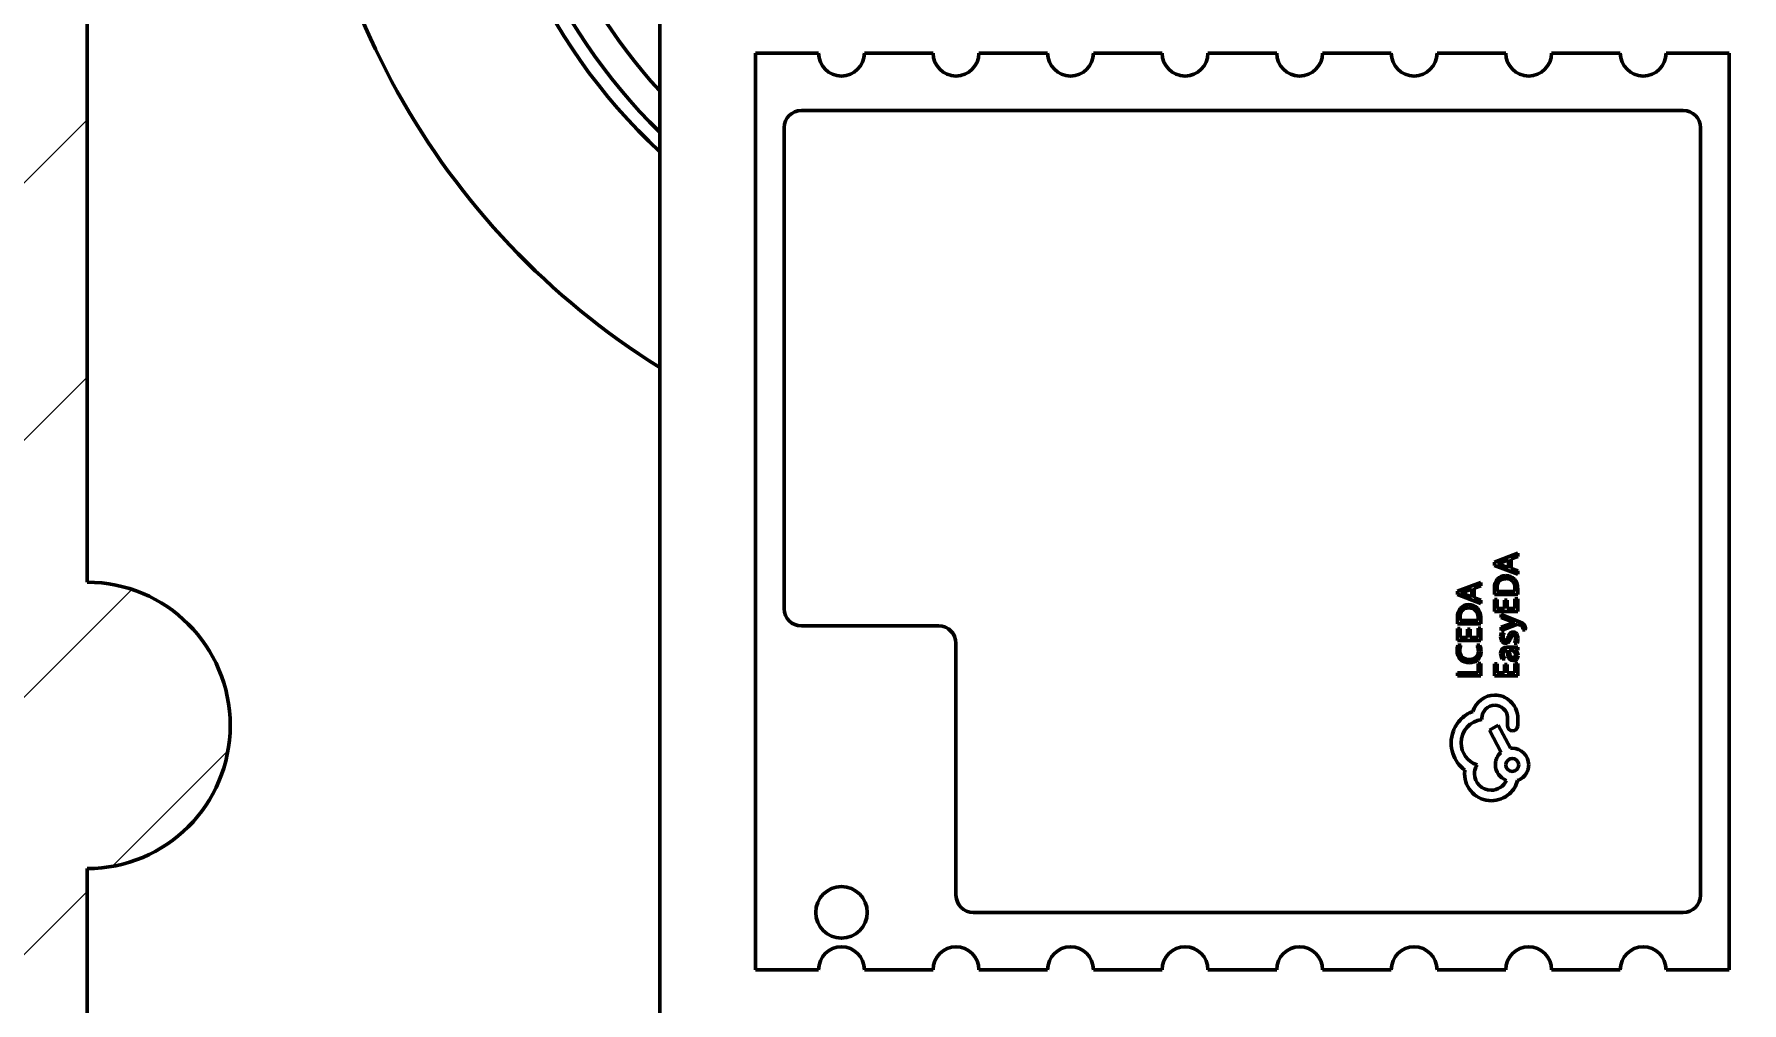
# Model space of a CAD drawing. Header units: millimetres. Extents: x 0 to 841, y 0 to 594.
# Drawn here: x 379.49 to 409.31, y 239.28 to 256.19 of the extents above; entities that cross this region are included whole.
import ezdxf

# ---------------------------------------------------------------- set-up
doc = ezdxf.new("R2010")
doc.units = ezdxf.units.MM
for name, color, linetype, lineweight in [('Dimension (ISO)', 7, 'Continuous', 25), ('Hatch (ISO)', 7, 'Continuous', 18), ('Visible (ISO)', 7, 'Continuous', 50)]:
    doc.layers.add(name, color=color, linetype=linetype, lineweight=lineweight)
doc.styles.add('Note Text (ISO)', font='tahoma.ttf')
doc.dimstyles.new('Default (ISO)', dxfattribs={"dimtxt": 3.5, "dimasz": 2.5, "dimexe": 3.175, "dimexo": 0, "dimgap": 0.762, "dimtad": 1, "dimrnd": 1e-08, "dimtxsty": 'Note Text (ISO)', "dimcen": 0.09, "dimdle": 10, "dimclrd": 256, "dimclre": 256, "dimclrt": 256, "dimadec": 0, "dimazin": 0, "dimtfac": 1.001486, "dimtmove": 0, "dimatfit": 3, "dimfxl": 1, "dimtolj": 1, "dimtzin": 0, "dimlwd": -1, "dimlwe": -1, "dimarcsym": 0})

# ---------------------------------------------------------------- blocks, each defined once
blk = doc.blocks.new('*D15')
at = {"layer": 'Defpoints', "color": 0, "transparency": 16777216}
for p in [(403.259, 321.832), (351.586, 205.621), (382.416, 205.621)]:
    blk.add_point(p, dxfattribs=at)
at = {"layer": 'Dimension (ISO)', "transparency": 16777216}
for p, q in [((403.259, 321.832), (348.411, 321.832)), ((351.586, 319.332), (351.586, 208.121)), ((382.416, 205.621), (348.411, 205.621))]:
    blk.add_line(p, q, dxfattribs=at)
for points in [[(351.169, 319.332), (352.003, 319.332), (351.586, 321.832)], [(351.169, 208.121), (352.003, 208.121), (351.586, 205.621)]]:
    blk.add_solid(points, dxfattribs=at)
at = {"layer": 'Dimension (ISO)', "transparency": 16777216, "insert": (346.381, 257.888), "char_height": 3.5, "attachment_point": 1, "rotation": 90, "style": 'Note Text (ISO)'}
blk.add_mtext('\\A1;116,21', dxfattribs=at)

msp = doc.modelspace()

# ---------------------------------------------------------------- hatches: boundary and pattern name
at = {"layer": 'Hatch (ISO)'}
h = msp.add_hatch(dxfattribs=at)
h.set_pattern_fill('ANSI31', color=256, scale=25.4, style=0)
h.set_pattern_definition([(45, (0, 0), (-2.245064, 2.245064), [])])
edge = h.paths.add_edge_path()
edge.add_ellipse((416.288, 307.621), major_axis=(-9.758, 2.186), ratio=1, start_angle=270, end_angle=282.6294)
edge.add_line((416.288, 317.621), (382.416, 317.621))
edge.add_ellipse((382.416, 312.621), major_axis=(-5, 0), ratio=1, start_angle=270, end_angle=360)
edge.add_line((377.416, 312.621), (377.416, 210.621))
edge.add_ellipse((382.416, 210.621), major_axis=(0, -5), ratio=1, start_angle=270, end_angle=360)
edge.add_line((382.416, 205.621), (416.288, 205.621))
edge.add_ellipse((416.288, 215.621), major_axis=(10, 0), ratio=1, start_angle=270, end_angle=282.6294)
edge.add_ellipse((445.416, 85.621), major_axis=(120.242, 26.942), ratio=1, start_angle=64.74122, end_angle=90, ccw=False)
edge.add_ellipse((474.544, 215.621), major_axis=(9.758, -2.186), ratio=1, start_angle=270, end_angle=282.6294)
edge.add_line((474.544, 205.621), (558.416, 205.621))
edge.add_ellipse((558.416, 210.621), major_axis=(5, 0), ratio=1, start_angle=270, end_angle=360)
edge.add_line((563.416, 210.621), (563.416, 312.621))
edge.add_ellipse((558.416, 312.621), major_axis=(0, 5), ratio=1, start_angle=270, end_angle=360)
edge.add_line((558.416, 317.621), (474.544, 317.621))
edge.add_ellipse((474.544, 307.621), major_axis=(-10, 0), ratio=1, start_angle=270, end_angle=282.6294)
edge.add_ellipse((445.416, 437.621), major_axis=(-120.242, -26.942), ratio=1, start_angle=64.74122, end_angle=90, ccw=False)
edge = h.paths.add_edge_path(flags=0)
edge.add_line((388.916, 208.621), (388.916, 210.621))
edge.add_ellipse((382.416, 210.621), major_axis=(0, 6.5), ratio=1, start_angle=270, end_angle=363.5049)
edge.add_line((382.019, 217.108), (380.416, 217.108))
edge.add_line((380.416, 217.108), (380.416, 221.814))
edge.add_spline(control_points=[(380.416, 221.814), (380.416, 222.421), (380.5, 223.145), (380.692, 224.324), (380.822, 224.956), (381.036, 226.225), (381.109, 226.863), (381.109, 228.037), (381.036, 228.675), (380.822, 229.944), (380.692, 230.576), (380.5, 231.755), (380.416, 232.479), (380.416, 233.086)], knot_values=[1.346639, 1.346639, 1.346639, 1.346639, 1.528836, 1.528836, 1.705012, 1.705012, 1.881187, 1.881187, 2.057362, 2.057362, 2.233538, 2.233538, 2.415734, 2.415734, 2.415734, 2.415734], degree=3, periodic=0)
edge.add_line((380.416, 233.086), (380.416, 241.621))
edge.add_ellipse((380.416, 244.121), major_axis=(2.5, 0), ratio=1, start_angle=270, end_angle=450)
edge.add_line((380.416, 246.621), (380.416, 276.621))
edge.add_ellipse((380.416, 279.121), major_axis=(2.5, 0), ratio=1, start_angle=270, end_angle=450)
edge.add_line((380.416, 281.621), (380.416, 306.121))
edge.add_line((380.416, 306.121), (382.489, 306.121))
edge.add_ellipse((382.416, 312.621), major_axis=(6.5, 0.073), ratio=1, start_angle=270, end_angle=359.355)
edge.add_line((388.916, 312.621), (388.916, 314.621))
edge.add_line((388.916, 314.621), (416.288, 314.621))
edge.add_ellipse((416.288, 307.621), major_axis=(7, 0), ratio=1, start_angle=77.3706, end_angle=90, ccw=False)
edge.add_ellipse((445.416, 437.621), major_axis=(123.169, -27.598), ratio=1, start_angle=270, end_angle=279.22446)
edge.add_ellipse((445.416, 311.397), major_axis=(-0.223, -7.497), ratio=1, start_angle=270, end_angle=453.4049)
edge.add_ellipse((445.416, 437.621), major_axis=(126.001, 7.497), ratio=1, start_angle=270, end_angle=279.22446)
edge.add_ellipse((474.544, 307.621), major_axis=(6.831, 1.531), ratio=1, start_angle=77.3706, end_angle=90, ccw=False)
edge.add_line((474.544, 314.621), (535.916, 314.621))
edge.add_ellipse((538.416, 314.621), major_axis=(0, -2.5), ratio=1, start_angle=270, end_angle=450)
edge.add_line((540.916, 314.621), (551.918, 314.621))
edge.add_line((551.918, 314.621), (551.918, 312.445))
edge.add_ellipse((558.416, 312.621), major_axis=(0.176, -6.498), ratio=1, start_angle=270, end_angle=359.0971)
edge.add_line((558.489, 306.121), (560.416, 306.121))
edge.add_line((560.416, 306.121), (560.416, 217.108))
edge.add_line((560.416, 217.108), (558.813, 217.108))
edge.add_ellipse((558.416, 210.621), major_axis=(-6.488, 0.397), ratio=1, start_angle=270, end_angle=361.9571)
edge.add_line((551.918, 210.796), (551.918, 208.621))
edge.add_line((551.918, 208.621), (540.916, 208.621))
edge.add_ellipse((538.416, 208.621), major_axis=(0, 2.5), ratio=1, start_angle=270, end_angle=450)
edge.add_line((535.916, 208.621), (474.544, 208.621))
edge.add_ellipse((474.544, 215.621), major_axis=(-7, 0), ratio=1, start_angle=77.3706, end_angle=90, ccw=False)
edge.add_ellipse((445.416, 85.621), major_axis=(-123.169, 27.598), ratio=1, start_angle=270, end_angle=279.22446)
edge.add_ellipse((445.416, 211.844), major_axis=(0.223, 7.497), ratio=1, start_angle=270, end_angle=453.4049)
edge.add_ellipse((445.416, 85.621), major_axis=(-126.001, -7.497), ratio=1, start_angle=270, end_angle=279.22446)
edge.add_ellipse((416.288, 215.621), major_axis=(-6.831, -1.531), ratio=1, start_angle=77.3706, end_angle=90, ccw=False)
edge.add_line((416.288, 208.621), (388.916, 208.621))
edge = h.paths.add_edge_path(flags=0)
edge.add_ellipse((557.666, 211.371), major_axis=(0, 2.172), ratio=1, start_angle=0, end_angle=360)
edge = h.paths.add_edge_path(flags=0)
edge.add_ellipse((557.666, 311.871), major_axis=(0, 2.172), ratio=1, start_angle=0, end_angle=360)
edge = h.paths.add_edge_path(flags=0)
edge.add_ellipse((383.166, 311.871), major_axis=(0, 2.172), ratio=1, start_angle=0, end_angle=360)
edge = h.paths.add_edge_path(flags=0)
edge.add_ellipse((383.166, 211.371), major_axis=(0, 2.172), ratio=1, start_angle=0, end_angle=360)
edge = h.paths.add_edge_path(flags=0)
edge.add_ellipse((445.416, 214.344), major_axis=(0, 2), ratio=1, start_angle=0, end_angle=360)
edge = h.paths.add_edge_path(flags=0)
edge.add_ellipse((445.416, 308.897), major_axis=(0, 2), ratio=1, start_angle=0, end_angle=360)

# ---------------------------------------------------------------- linework, layer by layer
at = {"layer": 'Visible (ISO)'}
for p, q in [((390.416, 230.41), (390.416, 311.621)), ((380.416, 246.621), (380.416, 276.621)), ((392.99, 255.857), (392.09, 255.857)), ((392.09, 255.857), (392.09, 239.857)), ((393.19, 255.857), (392.99, 255.857)), ((394.19, 255.857), (393.99, 255.857)), ((394.99, 255.857), (394.19, 255.857)), ((395.19, 255.857), (394.99, 255.857)), ((396.19, 255.857), (395.99, 255.857)), ((396.99, 255.857), (396.19, 255.857)), ((397.19, 255.857), (396.99, 255.857)), ((398.19, 255.857), (397.99, 255.857)), ((398.99, 255.857), (398.19, 255.857)), ((399.19, 255.857), (398.99, 255.857)), ((400.19, 255.857), (399.99, 255.857)), ((400.99, 255.857), (400.19, 255.857)), ((401.19, 255.857), (400.99, 255.857)), ((402.19, 255.857), (401.99, 255.857)), ((402.99, 255.857), (402.19, 255.857)), ((403.19, 255.857), (402.99, 255.857)), ((404.19, 255.857), (403.99, 255.857)), ((404.99, 255.857), (404.19, 255.857)), ((405.19, 255.857), (404.99, 255.857)), ((406.19, 255.857), (405.99, 255.857)), ((406.99, 255.857), (406.19, 255.857)), ((407.19, 255.857), (406.99, 255.857)), ((408.19, 255.857), (407.99, 255.857)), ((409.09, 255.857), (408.19, 255.857)), ((409.09, 239.857), (409.09, 255.857)), ((392.89, 254.857), (408.29, 254.857)), ((392.59, 246.157), (392.59, 254.557)), ((408.59, 254.557), (408.59, 241.157)), ((405.398, 247.127), (404.991, 246.972)), ((404.991, 246.972), (404.991, 246.915)), ((404.991, 246.915), (405.398, 246.761)), ((405.043, 246.943), (405.043, 246.942)), ((405.24, 247.011), (405.071, 246.949)), ((405.071, 246.935), (405.24, 246.874)), ((405.24, 246.874), (405.24, 247.011)), ((405.286, 247.027), (405.398, 247.069)), ((405.286, 246.858), (405.286, 247.027)), ((405.398, 247.069), (405.398, 247.127)), ((404.752, 246.617), (404.346, 246.462)), ((404.752, 246.559), (404.752, 246.617)), ((405.398, 246.819), (405.286, 246.858)), ((405.398, 246.761), (405.398, 246.819)), ((404.346, 246.462), (404.346, 246.406)), ((404.346, 246.406), (404.752, 246.251)), ((404.398, 246.434), (404.398, 246.432)), ((404.595, 246.501), (404.426, 246.44)), ((404.426, 246.426), (404.595, 246.365)), ((404.595, 246.365), (404.595, 246.501)), ((404.641, 246.518), (404.752, 246.559)), ((404.641, 246.348), (404.641, 246.518)), ((404.752, 246.309), (404.641, 246.348)), ((404.991, 246.523), (404.991, 246.407)), ((404.991, 246.407), (405.398, 246.407)), ((405.038, 246.321), (404.991, 246.321)), ((404.991, 246.321), (404.991, 246.111)), ((405.038, 246.521), (405.038, 246.459)), ((405.038, 246.459), (405.351, 246.459)), ((405.038, 246.164), (405.038, 246.321)), ((405.351, 246.459), (405.351, 246.518)), ((405.398, 246.33), (405.351, 246.33)), ((405.351, 246.33), (405.351, 246.164)), ((405.398, 246.407), (405.398, 246.519)), ((405.398, 246.111), (405.398, 246.33)), ((404.752, 246.251), (404.752, 246.309)), ((404.991, 246.111), (405.398, 246.111)), ((405.168, 246.164), (405.038, 246.164)), ((405.107, 246.056), (405.107, 246.004)), ((405.442, 245.924), (405.107, 246.056)), ((405.214, 246.309), (405.168, 246.309)), ((405.168, 246.309), (405.168, 246.164)), ((405.214, 246.164), (405.214, 246.309)), ((405.351, 246.164), (405.214, 246.164)), ((395.29, 245.857), (392.89, 245.857)), ((404.346, 246.013), (404.346, 245.897)), ((404.346, 245.897), (404.752, 245.897)), ((404.392, 245.811), (404.346, 245.811)), ((404.346, 245.811), (404.346, 245.602)), ((404.392, 246.011), (404.392, 245.95)), ((404.392, 245.95), (404.706, 245.95)), ((404.392, 245.654), (404.392, 245.811)), ((404.569, 245.8), (404.523, 245.8)), ((404.523, 245.8), (404.523, 245.654)), ((404.569, 245.654), (404.569, 245.8)), ((404.706, 245.95), (404.706, 246.009)), ((404.752, 245.821), (404.706, 245.821)), ((404.706, 245.821), (404.706, 245.654)), ((404.752, 245.897), (404.752, 246.009)), ((404.752, 245.602), (404.752, 245.821)), ((405.107, 246.004), (405.326, 245.924)), ((405.326, 245.91), (405.107, 245.834)), ((405.107, 245.777), (405.397, 245.891)), ((405.107, 245.834), (405.107, 245.777)), ((405.163, 245.737), (405.113, 245.737)), ((405.349, 245.917), (405.326, 245.91)), ((405.349, 245.918), (405.349, 245.917)), ((405.397, 245.891), (405.45, 245.869)), ((405.485, 245.788), (405.53, 245.788)), ((395.59, 241.157), (395.59, 245.557)), ((404.346, 245.602), (404.752, 245.602)), ((404.41, 245.52), (404.355, 245.52)), ((404.523, 245.654), (404.392, 245.654)), ((404.706, 245.654), (404.569, 245.654)), ((404.736, 245.52), (404.685, 245.52)), ((405.398, 245.486), (405.211, 245.486)), ((405.213, 245.435), (405.225, 245.349)), ((405.252, 245.435), (405.261, 245.367)), ((405.28, 245.435), (405.252, 245.435)), ((405.335, 245.555), (405.388, 245.555)), ((405.353, 245.433), (405.353, 245.435)), ((405.353, 245.435), (405.398, 245.435)), ((405.398, 245.435), (405.398, 245.486)), ((404.752, 245.199), (404.706, 245.199)), ((404.706, 245.199), (404.706, 245.037)), ((404.752, 244.985), (404.752, 245.199)), ((405.038, 245.194), (404.991, 245.194)), ((404.991, 245.194), (404.991, 244.985)), ((405.038, 245.037), (405.038, 245.194)), ((405.128, 245.281), (405.177, 245.281)), ((405.214, 245.183), (405.168, 245.183)), ((405.168, 245.183), (405.168, 245.037)), ((405.214, 245.037), (405.214, 245.183)), ((405.398, 245.204), (405.351, 245.204)), ((405.351, 245.204), (405.351, 245.037)), ((405.398, 244.985), (405.398, 245.204)), ((404.706, 245.037), (404.346, 245.037)), ((404.346, 245.037), (404.346, 244.985)), ((404.346, 244.985), (404.752, 244.985)), ((404.991, 244.985), (405.398, 244.985)), ((405.168, 245.037), (405.038, 245.037)), ((405.351, 245.037), (405.214, 245.037)), ((404.772, 244.224), (404.772, 244.247)), ((405.223, 244.264), (405.223, 244.134)), ((405.399, 244.111), (405.399, 244.281)), ((405.058, 244.128), (404.905, 244.039)), ((404.905, 244.039), (405.107, 243.651)), ((405.272, 243.723), (405.058, 244.128)), ((405.301, 243.723), (405.272, 243.723)), ((380.416, 233.086), (380.416, 241.621)), ((408.29, 240.857), (395.89, 240.857)), ((392.09, 239.857), (392.99, 239.857)), ((392.99, 239.857), (393.19, 239.857)), ((393.99, 239.857), (394.19, 239.857)), ((394.19, 239.857), (394.99, 239.857)), ((394.99, 239.857), (395.19, 239.857)), ((395.99, 239.857), (396.19, 239.857)), ((396.19, 239.857), (396.99, 239.857)), ((396.99, 239.857), (397.19, 239.857)), ((397.99, 239.857), (398.19, 239.857)), ((398.19, 239.857), (398.99, 239.857)), ((398.99, 239.857), (399.19, 239.857)), ((399.99, 239.857), (400.19, 239.857)), ((400.19, 239.857), (400.99, 239.857)), ((400.99, 239.857), (401.19, 239.857)), ((401.99, 239.857), (402.19, 239.857)), ((402.19, 239.857), (402.99, 239.857)), ((402.99, 239.857), (403.19, 239.857)), ((403.99, 239.857), (404.19, 239.857)), ((404.19, 239.857), (404.99, 239.857)), ((404.99, 239.857), (405.19, 239.857)), ((405.99, 239.857), (406.19, 239.857)), ((406.19, 239.857), (406.99, 239.857)), ((406.99, 239.857), (407.19, 239.857)), ((407.99, 239.857), (408.19, 239.857)), ((408.19, 239.857), (409.09, 239.857))]:
    msp.add_line(p, q, dxfattribs=at)
msp.add_circle((393.59, 240.857), 0.45, dxfattribs=at)
for centre, radius, start, end in [((397.416, 261.621), 13.25, 121.8908, 238.1092), ((397.416, 261.621), 10.25, 133.0728, 226.9272), ((397.416, 261.621), 10, 134.427, 225.573), ((397.416, 261.621), 9.5, 137.4631, 222.5369), ((393.59, 255.857), 0.4, 180, 0), ((395.59, 255.857), 0.4, 180, 0), ((397.59, 255.857), 0.4, 180, 0), ((399.59, 255.857), 0.4, 180, 0), ((401.59, 255.857), 0.4, 180, 0), ((403.59, 255.857), 0.4, 180, 0), ((405.59, 255.857), 0.4, 180, 0), ((407.59, 255.857), 0.4, 180, 0), ((392.89, 254.557), 0.3, 90, 180), ((408.29, 254.557), 0.3, 0, 90), ((380.416, 244.121), 2.5, 270, 90), ((392.89, 246.157), 0.3, 180, 270), ((395.29, 245.557), 0.3, 0, 90), ((395.89, 241.157), 0.3, 180, 270), ((408.29, 241.157), 0.3, 270, 0), ((393.59, 239.857), 0.4, 0, 180), ((395.59, 239.857), 0.4, 0, 180), ((397.59, 239.857), 0.4, 0, 180), ((399.59, 239.857), 0.4, 0, 180), ((401.59, 239.857), 0.4, 0, 180), ((403.59, 239.857), 0.4, 0, 180), ((405.59, 239.857), 0.4, 0, 180), ((407.59, 239.857), 0.4, 0, 180)]:
    msp.add_arc(centre, radius, start, end, dxfattribs=at)
for centre, major_axis, ratio, start_param, end_param in [((431.42, 226.999), (26.35, -19.631), 0.066126, 3.136953, 3.190818), ((412.06, 238.497), (-6.971, 8.153), 0.103718, 6.194741, 6.299185), ((377.389, 200.902), (27.912, 45.807), 0.058151, 6.266862, 6.318605), ((394.901, 233.512), (10.395, 13.139), 0.088029, 6.271455, 6.352716), ((389.517, 233.828), (15.8, 12.802), 0.081091, 6.217575, 6.290791), ((369.916, 224.462), (35.448, 22.184), 0.069256, 6.239872, 6.296552), ((430.774, 226.49), (26.35, -19.631), 0.066126, 3.136953, 3.190818), ((411.414, 237.988), (-6.971, 8.153), 0.103718, 6.194741, 6.299185), ((376.743, 200.393), (27.912, 45.807), 0.058151, 6.266862, 6.318605), ((394.256, 233.002), (10.395, 13.139), 0.088029, 6.271455, 6.352716), ((388.872, 233.318), (15.8, 12.802), 0.081091, 6.217575, 6.290791), ((369.271, 223.953), (35.448, 22.184), 0.069256, 6.239872, 6.296552), ((405.297, 244.913), (-0.005, 0.83), 0.172865, 0.150241, 0.427799), ((407.648, 241.399), (-2.365, 4.344), 0.115, 6.220642, 6.309192), ((403.693, 242.59), (1.662, 3.153), 0.138063, 6.211748, 6.35583), ((402.51, 243.248), (2.865, 2.478), 0.165872, 6.140655, 6.267037), ((405.446, 245.908), (-0.063, 0.147), 0.416627, 3.605484, 3.914095), ((406.308, 243.139), (-1.918, 2.427), 0.183486, 0.098091, 0.22818), ((401.002, 243.37), (-3.685, -2.148), 0.20241, 3.024148, 3.145399), ((425.287, 228.765), (-20.133, 16.649), 0.041306, 6.233277, 6.317329), ((405.298, 245.906), (0.131, 0.296), 0.308323, 2.953667, 3.27707), ((404.485, 246.864), (-0.739, 1.299), 0.212187, 3.021435, 3.170188), ((405.741, 248.53), (0.541, 2.915), 0.038733, 3.205675, 3.341922), ((405.264, 247.158), (0.049, 1.595), 0.112393, 3.231673, 3.439607), ((405.2, 245.071), (0.107, 0.62), 0.092739, 0.158987, 0.458158), ((393.994, 228.315), (11.349, 17.378), 0.038112, 6.224894, 6.30807), ((398.058, 241.317), (7.335, 4.078), 0.103328, 6.225803, 6.3446), ((396.81, 250.934), (8.57, -5.391), 0.118939, 0.011679, 0.074684), ((392.484, 262.81), (-12.199, 17.559), 0.091427, 3.07816, 3.155207), ((393.043, 252.011), (-11.652, 6.669), 0.097346, 3.111542, 3.197252), ((406.066, 246.309), (0.783, 0.995), 0.179873, 3.117946, 3.28212), ((403.439, 244.421), (1.916, 0.971), 0.178116, 6.193132, 6.3503), ((403.833, 246.45), (1.519, -1.128), 0.157797, 6.268864, 6.399838), ((395.789, 252.462), (9.598, -7.179), 0.081663, 6.275199, 6.344189), ((404.992, 244.25), (0.388, 0.118), 0.988956, 0.525582, 1.2729), ((404.909, 244.218), (0.473, 0.151), 0.895466, 6.08302, 6.754291), ((404.715, 243.822), (0.229, 0.54), 0.837988, 0.664941, 1.170004), ((405.235, 243.902), (0.986, 0.207), 0.759986, 2.983563, 3.463545), ((405.009, 243.295), (0.522, 0.142), 0.926516, 2.894555, 3.629146), ((403.469, 244.166), (1.871, -1.135), 0.458145, 6.150337, 6.420277), ((404.94, 243.264), (0.463, 0.025), 0.986122, 3.865476, 4.657271), ((404.954, 243.25), (0.4, 0.219), 0.961885, 4.194335, 4.952705)]:
    msp.add_ellipse(centre, major_axis=major_axis, ratio=ratio, start_param=start_param, end_param=end_param, dxfattribs=at)
for points in [[(405.071, 246.949), (405.066, 246.947), (405.056, 246.945), (405.043, 246.943)], [(405.043, 246.942), (405.055, 246.94), (405.065, 246.938), (405.071, 246.935)], [(405.045, 246.677), (405.009, 246.636), (404.991, 246.585), (404.991, 246.523)], [(405.189, 246.738), (405.129, 246.738), (405.081, 246.718), (405.045, 246.677)], [(404.426, 246.44), (404.421, 246.438), (404.411, 246.436), (404.398, 246.434)], [(404.398, 246.432), (404.41, 246.43), (404.419, 246.428), (404.426, 246.426)], [(404.4, 246.167), (404.364, 246.126), (404.346, 246.075), (404.346, 246.013)], [(404.544, 246.229), (404.484, 246.229), (404.436, 246.208), (404.4, 246.167)], [(405.113, 245.737), (405.105, 245.716), (405.101, 245.693), (405.101, 245.668)], [(405.142, 245.663), (405.142, 245.691), (405.149, 245.715), (405.163, 245.737)], [(405.326, 245.924), (405.336, 245.921), (405.344, 245.919), (405.349, 245.918)], [(405.535, 245.821), (405.535, 245.865), (405.504, 245.9), (405.442, 245.924)], [(405.45, 245.869), (405.477, 245.858), (405.491, 245.84), (405.491, 245.817)], [(405.491, 245.817), (405.491, 245.808), (405.489, 245.798), (405.485, 245.788)], [(404.339, 245.424), (404.339, 245.364), (404.359, 245.314), (404.399, 245.275)], [(404.386, 245.425), (404.386, 245.459), (404.394, 245.491), (404.41, 245.52)], [(404.431, 245.314), (404.401, 245.342), (404.386, 245.379), (404.386, 245.425)], [(404.759, 245.408), (404.759, 245.453), (404.751, 245.49), (404.736, 245.52)], [(405.101, 245.668), (405.101, 245.636), (405.108, 245.61), (405.124, 245.588)], [(405.211, 245.486), (405.137, 245.486), (405.101, 245.451), (405.101, 245.381)], [(405.124, 245.588), (405.139, 245.566), (405.16, 245.555), (405.186, 245.555)], [(405.153, 245.623), (405.145, 245.633), (405.142, 245.647), (405.142, 245.663)], [(405.208, 245.619), (405.202, 245.611), (405.193, 245.608), (405.181, 245.608)], [(405.339, 245.413), (405.323, 245.427), (405.304, 245.435), (405.28, 245.435)], [(405.296, 245.686), (405.303, 245.694), (405.312, 245.699), (405.324, 245.699)], [(405.363, 245.639), (405.363, 245.609), (405.354, 245.581), (405.335, 245.555)], [(404.399, 245.275), (404.439, 245.235), (404.491, 245.216), (404.557, 245.216)], [(404.554, 245.271), (404.502, 245.271), (404.462, 245.285), (404.431, 245.314)], [(404.67, 245.311), (404.641, 245.284), (404.602, 245.271), (404.554, 245.271)], [(404.704, 245.268), (404.741, 245.303), (404.759, 245.349), (404.759, 245.408)], [(405.101, 245.381), (405.101, 245.343), (405.109, 245.309), (405.128, 245.281)], [(405.177, 245.281), (405.154, 245.309), (405.142, 245.341), (405.142, 245.376)], [(405.225, 245.349), (405.234, 245.284), (405.266, 245.252), (405.32, 245.252)], [(405.261, 245.367), (405.264, 245.343), (405.27, 245.327), (405.279, 245.317)], [(405.316, 245.304), (405.33, 245.304), (405.341, 245.309), (405.35, 245.319)], [(405.32, 245.252), (405.346, 245.252), (405.367, 245.261), (405.382, 245.277)], [(404.994, 244.652), (404.821, 244.649), (404.667, 244.53), (404.615, 244.365)], [(404.772, 244.247), (404.772, 244.371), (404.873, 244.472), (404.997, 244.472)], [(404.997, 244.472), (405.116, 244.472), (405.214, 244.383), (405.223, 244.264)], [(404.41, 243.819), (404.41, 244.027), (404.569, 244.2), (404.772, 244.224)], [(405.223, 244.134), (405.223, 244.128), (405.22, 244.122), (405.22, 244.117)], [(405.22, 244.117), (405.22, 244.067), (405.26, 244.027), (405.309, 244.027)], [(405.309, 244.027), (405.356, 244.027), (405.396, 244.065), (405.399, 244.111)], [(404.688, 243.431), (404.526, 243.486), (404.41, 243.637), (404.41, 243.819)], [(405.59, 243.434), (405.59, 243.593), (405.46, 243.723), (405.301, 243.723)], [(404.349, 243.469), (404.384, 243.42), (404.427, 243.379), (404.477, 243.342)], [(404.477, 243.342), (404.474, 243.318), (404.471, 243.298), (404.471, 243.275)], [(405.009, 243.434), (405.009, 243.31), (405.09, 243.203), (405.2, 243.162)], [(404.934, 242.989), (404.774, 242.989), (404.644, 243.119), (404.644, 243.278)], [(405.2, 243.162), (405.153, 243.061), (405.052, 242.989), (404.934, 242.989)]]:
    msp.add_open_spline(points, degree=3, dxfattribs=at)
for points, knots in [([(404.387, 244.209), (404.339, 244.154), (404.301, 244.092), (404.25, 243.957), (404.237, 243.887), (404.237, 243.816)], [-0.04315559, -0.04315559, -0.04315559, -0.04315559, -0.02136061, -0.02136061, 0, 0, 0, 0]), ([(405.107, 243.651), (405.092, 243.638), (405.078, 243.623), (405.053, 243.59), (405.043, 243.573), (405.026, 243.536), (405.02, 243.516), (405.011, 243.476), (405.009, 243.455), (405.009, 243.434)], [-0.02461477, -0.02461477, -0.02461477, -0.02461477, -0.01851923, -0.01851923, -0.01237653, -0.01237653, -0.00628907, -0.00628907, 0, 0, 0, 0]), ([(404.644, 243.278), (404.644, 243.304), (404.648, 243.331), (404.663, 243.383), (404.674, 243.408), (404.688, 243.431)], [-0.01600597, -0.01600597, -0.01600597, -0.01600597, -0.0080898, -0.0080898, 0, 0, 0, 0]), ([(405.416, 243.431), (405.416, 243.495), (405.364, 243.544), (405.304, 243.544), (405.24, 243.544), (405.191, 243.492), (405.191, 243.431)], [0, 0, 0, 0, 1, 1, 1, 2, 2, 2, 2]), ([(405.191, 243.431), (405.191, 243.37), (405.24, 243.318), (405.367, 243.318), (405.416, 243.37), (405.416, 243.431)], [2, 2, 2, 2, 3, 3, 4, 4, 4, 4]), ([(405.393, 243.159), (405.422, 243.169), (405.449, 243.183), (405.497, 243.218), (405.518, 243.24), (405.553, 243.288), (405.567, 243.315), (405.585, 243.373), (405.59, 243.403), (405.59, 243.434)], [-0.03624865, -0.03624865, -0.03624865, -0.03624865, -0.02717459, -0.02717459, -0.01821182, -0.01821182, -0.00926354, -0.00926354, 0, 0, 0, 0])]:
    msp.add_open_spline(points, degree=3, knots=knots, dxfattribs=at)

# ---------------------------------------------------------------- dimensions: what is measured, and where the dimension line sits
at = {"layer": 'Dimension (ISO)'}
dim = msp.add_linear_dim(base=(351.586, 205.621), p1=(403.259, 321.832), p2=(382.416, 205.621), angle=270, dimstyle='Default (ISO)', override={"dimgap": 0.762, "dimdec": 2, "dimtol": 0, "dimlim": 0, "dimtp": 0, "dimtm": 0, "dimtdec": 2, "dimtofl": 0, "dimatfit": 1}, dxfattribs=at)
dim.commit()
dim.dimension.update_dxf_attribs({"geometry": '*D15', "text_midpoint": (351.586, 264.726), "dimtype": 160})

doc.saveas('drawing.dxf')
